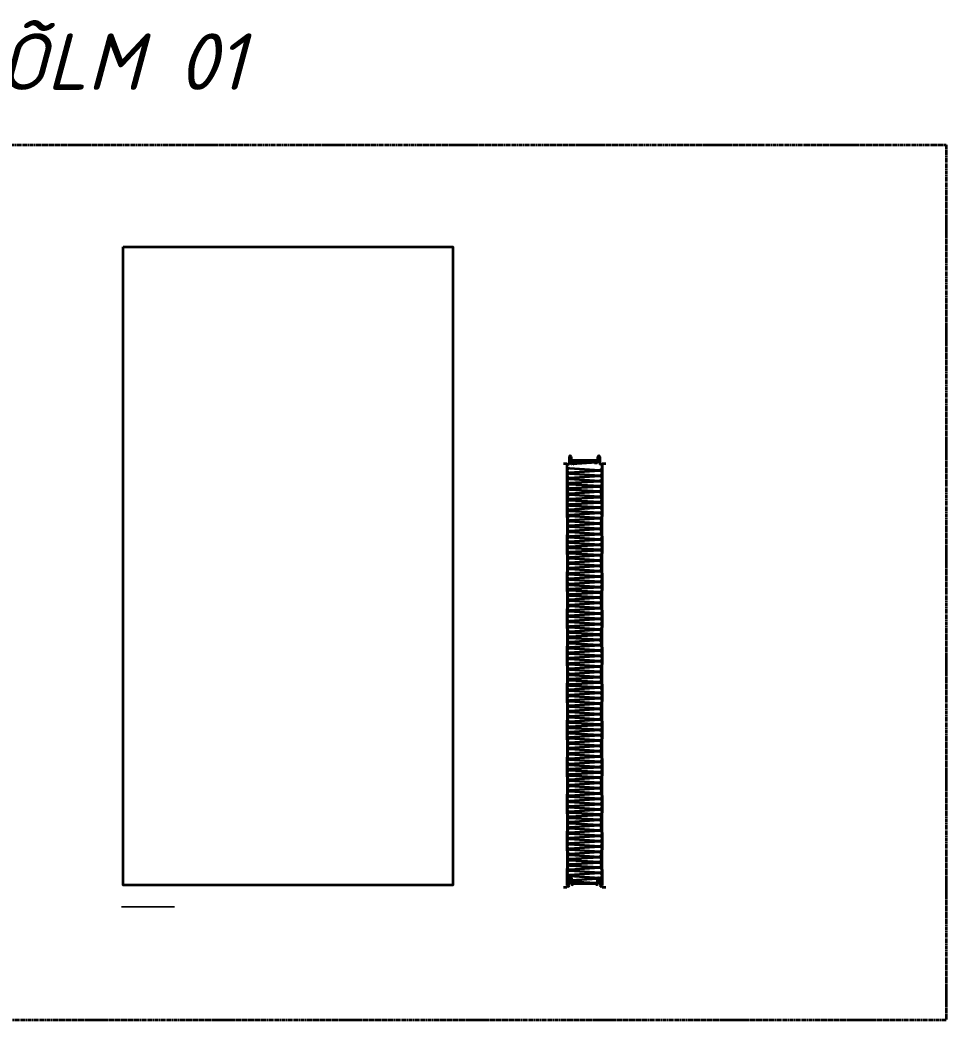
# Model space of a CAD drawing. Header units: millimetres. Extents: x -29692 to 34729, y -8412 to 43293.
# Drawn here: x -8638 to -6013, y 2861 to 5695 of the extents above; entities that cross this region are included whole.
import ezdxf

# ---------------------------------------------------------------- set-up
doc = ezdxf.new("R2010")
doc.units = ezdxf.units.MM
doc.linetypes.add('AM_ISO08W050', pattern=[18, 12, -1.5, 3, -1.5])
doc.layers.get('Defpoints').update_dxf_attribs({"color": 4, "lineweight": 35})
doc.layers.add('_0_001_Профили', color=150, linetype='Continuous', lineweight=35)
doc.styles.add('_DZ_2.5', font='isocpeui.ttf', dxfattribs={"height": 2.5})
doc.styles.add('_DZ_3.2', font='isocpeui.ttf', dxfattribs={"height": 3.2})

# ---------------------------------------------------------------- blocks, each defined once
blk = doc.blocks.new('*U772')
at = {"layer": 'Defpoints', "color": 4, "linetype": 'AM_ISO08W050'}
blk.add_lwpolyline([(-1407.1, 1239.7), (1407.1, 1239.7), (1407.1, -1239.7), (-1407.1, -1239.7)], close=True, dxfattribs=at)
at = {"layer": 'Defpoints', "color": 4, "linetype": 'AM_ISO08W050', "insert": (-1407.1, 1555.9), "char_height": 160, "width": 1088.311, "attachment_point": 1, "style": '_DZ_3.2'}
blk.add_mtext('SÕLM 01', dxfattribs=at)
blk = doc.blocks.new('*U1156')
at = {"layer": '_0_001_Профили', "color": 3}
blk.add_lwpolyline([(0, 1808.3), (934.3, 1808.3), (934.3, 0), (0, 0)], close=True, dxfattribs=at)
at = {"color": 3, "style": '_DZ_2.5', "flags": 1}
blk.add_attdef('BNAME', (102.4, 147.8), '', height=125, dxfattribs=at)
blk = doc.blocks.new('A$Ce05703d9')
h = blk.add_hatch()
h.set_pattern_fill('ANSI37', color=0, scale=20, angle=90)
h.set_pattern_definition([(135, (52084.6163, -2910842.803), (-1.767766953, -1.767766953), []), (225, (52084.6163, -2910842.803), (1.767766953, -1.767766953), [])])
h.paths.add_polyline_path([(1203.5, 83), (1209.5, 83), (1209.5, 17), (1203.5, 17)])
at = {"color": 0}
for p, q in [((0, 110), (0, 100)), ((49.6, 100), (4.5, 100)), ((4.5, 99.5), (49.6, 99.5)), ((22.9, 94.5), (4.5, 94.5)), ((4.5, 94), (22.9, 94)), ((18, 87.4), (7.9, 86.3)), ((8, 85.8), (18.1, 86.9)), ((18.7, 86.8), (22.3, 86.1)), ((22.4, 86.6), (18.8, 87.3)), ((25.5, 91.4), (25.5, 89.1)), ((31.4, 92.4), (26, 7.6)), ((26, 89.1), (26, 91.4)), ((39, 7.6), (33.5, 92.4)), ((46.4, 92.4), (41, 7.6)), ((54, 7.6), (48.5, 91.3)), ((50.8, 99.2), (51.6, 98.7)), ((51.8, 99.2), (51.1, 99.6)), ((102.2, 98.9), (52.8, 98.9)), ((52.8, 98.4), (102.2, 98.4)), ((61.4, 91.3), (56, 8.7)), ((69, 8.7), (63.5, 91.3)), ((76.4, 91.3), (71, 8.7)), ((84, 8.7), (78.5, 91.3)), ((91.4, 91.3), (86, 8.7)), ((99, 8.7), (93.5, 91.3)), ((106.4, 91.3), (101, 7.6)), ((104.1, 99.7), (103.2, 99.2)), ((103.4, 98.7), (104.3, 99.2)), ((154.6, 100), (105.3, 100)), ((105.3, 100), (105.3, 100)), ((105.3, 99.5), (154.6, 99.5)), ((114, 7.6), (108.5, 92.4)), ((121.4, 92.4), (116, 7.6)), ((129, 7.6), (123.5, 92.4)), ((136.4, 92.4), (131, 7.6)), ((144, 7.6), (138.5, 92.4)), ((151.4, 92.4), (146, 7.6)), ((159, 7.6), (153.5, 91.3)), ((155.8, 99.2), (156.6, 98.7)), ((156.8, 99.2), (156.1, 99.6)), ((207.2, 98.9), (157.8, 98.9)), ((157.8, 98.4), (207.2, 98.4)), ((166.4, 91.3), (161, 8.7)), ((174, 8.7), (168.5, 91.3)), ((181.4, 91.3), (176, 8.7)), ((189, 8.7), (183.5, 91.3)), ((196.4, 91.3), (191, 8.7)), ((204, 8.7), (198.5, 91.3)), ((211.4, 91.3), (206, 7.6)), ((209.1, 99.7), (208.2, 99.2)), ((208.4, 98.7), (209.3, 99.2)), ((259.6, 100), (210.3, 100)), ((210.3, 100), (210.3, 100)), ((210.3, 99.5), (259.6, 99.5)), ((219, 7.6), (213.5, 92.4)), ((226.4, 92.4), (221, 7.6)), ((234, 7.6), (228.5, 92.4)), ((241.4, 92.4), (236, 7.6)), ((249, 7.6), (243.5, 92.4)), ((256.4, 92.4), (251, 7.6)), ((264, 7.6), (258.5, 91.3)), ((260.8, 99.2), (261.6, 98.7)), ((261.8, 99.2), (261.1, 99.6)), ((312.2, 98.9), (262.8, 98.9)), ((262.8, 98.4), (312.2, 98.4)), ((271.4, 91.3), (266, 8.7)), ((279, 8.7), (273.5, 91.3)), ((286.4, 91.3), (281, 8.7)), ((294, 8.7), (288.5, 91.3)), ((301.4, 91.3), (296, 8.7)), ((309, 8.7), (303.5, 91.3)), ((316.4, 91.3), (311, 7.6)), ((314.1, 99.7), (313.2, 99.2)), ((313.4, 98.7), (314.3, 99.2)), ((364.6, 100), (315.3, 100)), ((315.3, 100), (315.3, 100)), ((315.3, 99.5), (364.6, 99.5)), ((324, 7.6), (318.5, 92.4)), ((331.4, 92.4), (326, 7.6)), ((339, 7.6), (333.5, 92.4)), ((346.4, 92.4), (341, 7.6)), ((354, 7.6), (348.5, 92.4)), ((361.4, 92.4), (356, 7.6)), ((369, 7.6), (363.5, 91.3)), ((365.8, 99.2), (366.6, 98.7)), ((366.8, 99.2), (366.1, 99.6)), ((417.2, 98.9), (367.8, 98.9)), ((367.8, 98.4), (417.2, 98.4)), ((376.4, 91.3), (371, 8.7)), ((384, 8.7), (378.5, 91.3)), ((391.4, 91.3), (386, 8.7)), ((399, 8.7), (393.5, 91.3)), ((406.4, 91.3), (401, 8.7)), ((414, 8.7), (408.5, 91.3)), ((421.4, 91.3), (416, 7.6)), ((419.1, 99.7), (418.2, 99.2)), ((418.4, 98.7), (419.3, 99.2)), ((469.6, 100), (420.3, 100)), ((420.3, 100), (420.3, 100)), ((420.3, 99.5), (469.6, 99.5)), ((429, 7.6), (423.5, 92.4)), ((436.4, 92.4), (431, 7.6)), ((444, 7.6), (438.5, 92.4)), ((451.4, 92.4), (446, 7.6)), ((459, 7.6), (453.5, 92.4)), ((466.4, 92.4), (461, 7.6)), ((474, 7.6), (468.5, 91.3)), ((470.8, 99.2), (471.6, 98.7)), ((471.8, 99.2), (471.1, 99.6)), ((522.2, 98.9), (472.8, 98.9)), ((472.8, 98.4), (522.2, 98.4)), ((481.4, 91.3), (476, 8.7)), ((489, 8.7), (483.5, 91.3)), ((496.4, 91.3), (491, 8.7)), ((504, 8.7), (498.5, 91.3)), ((511.4, 91.3), (506, 8.7)), ((519, 8.7), (513.5, 91.3)), ((526.4, 91.3), (521, 7.6)), ((524.1, 99.7), (523.2, 99.2)), ((523.4, 98.7), (524.3, 99.2)), ((574.6, 100), (525.3, 100)), ((525.3, 100), (525.3, 100)), ((525.3, 99.5), (574.6, 99.5)), ((534, 7.6), (528.5, 92.4)), ((541.4, 92.4), (536, 7.6)), ((549, 7.6), (543.5, 92.4)), ((556.4, 92.4), (551, 7.6)), ((564, 7.6), (558.5, 92.4)), ((571.4, 92.4), (566, 7.6)), ((579, 7.6), (573.5, 91.3)), ((575.8, 99.2), (576.6, 98.7)), ((576.8, 99.2), (576.1, 99.6)), ((627.2, 98.9), (577.8, 98.9)), ((577.8, 98.4), (627.2, 98.4)), ((586.4, 91.3), (581, 8.7)), ((594, 8.7), (588.5, 91.3)), ((601.4, 91.3), (596, 8.7)), ((609, 8.7), (603.5, 91.3)), ((616.4, 91.3), (611, 8.7)), ((624, 8.7), (618.5, 91.3)), ((631.4, 91.3), (626, 7.6)), ((629.1, 99.7), (628.2, 99.2)), ((628.4, 98.7), (629.3, 99.2)), ((679.6, 100), (630.3, 100)), ((630.3, 100), (630.3, 100)), ((630.3, 99.5), (679.6, 99.5)), ((639, 7.6), (633.5, 92.4)), ((646.4, 92.4), (641, 7.6)), ((654, 7.6), (648.5, 92.4)), ((661.4, 92.4), (656, 7.6)), ((669, 7.6), (663.5, 92.4)), ((676.4, 92.4), (671, 7.6)), ((684, 7.6), (678.5, 91.3)), ((680.8, 99.2), (681.6, 98.7)), ((681.8, 99.2), (681.1, 99.6)), ((732.2, 98.9), (682.8, 98.9)), ((682.8, 98.4), (732.2, 98.4)), ((691.4, 91.3), (686, 8.7)), ((699, 8.7), (693.5, 91.3)), ((706.4, 91.3), (701, 8.7)), ((714, 8.7), (708.5, 91.3)), ((721.4, 91.3), (716, 8.7)), ((729, 8.7), (723.5, 91.3)), ((736.4, 91.3), (731, 7.6)), ((734.1, 99.7), (733.2, 99.2)), ((733.4, 98.7), (734.3, 99.2)), ((784.6, 100), (735.3, 100)), ((735.3, 100), (735.3, 100)), ((735.3, 99.5), (784.6, 99.5)), ((744, 7.6), (738.5, 92.4)), ((751.4, 92.4), (746, 7.6)), ((759, 7.6), (753.5, 92.4)), ((766.4, 92.4), (761, 7.6)), ((774, 7.6), (768.5, 92.4)), ((781.4, 92.4), (776, 7.6)), ((789, 7.6), (783.5, 91.3)), ((785.8, 99.2), (786.6, 98.7)), ((786.8, 99.2), (786.1, 99.6)), ((837.2, 98.9), (787.8, 98.9)), ((787.8, 98.4), (837.2, 98.4)), ((796.4, 91.3), (791, 8.7)), ((804, 8.7), (798.5, 91.3)), ((811.4, 91.3), (806, 8.7)), ((819, 8.7), (813.5, 91.3)), ((826.4, 91.3), (821, 8.7)), ((834, 8.7), (828.5, 91.3)), ((841.4, 91.3), (836, 7.6)), ((839.1, 99.7), (838.2, 99.2)), ((838.4, 98.7), (839.3, 99.2)), ((889.6, 100), (840.3, 100)), ((840.3, 100), (840.3, 100)), ((840.3, 99.5), (889.6, 99.5)), ((849, 7.6), (843.5, 92.4)), ((856.4, 92.4), (851, 7.6)), ((864, 7.6), (858.5, 92.4)), ((871.4, 92.4), (866, 7.6)), ((879, 7.6), (873.5, 92.4)), ((886.4, 92.4), (881, 7.6)), ((894, 7.6), (888.5, 91.3)), ((890.8, 99.2), (891.6, 98.7)), ((891.8, 99.2), (891.1, 99.6)), ((942.2, 98.9), (892.8, 98.9)), ((892.8, 98.4), (942.2, 98.4)), ((901.4, 91.3), (896, 8.7)), ((909, 8.7), (903.5, 91.3)), ((916.4, 91.3), (911, 8.7)), ((924, 8.7), (918.5, 91.3)), ((931.4, 91.3), (926, 8.7)), ((939, 8.7), (933.5, 91.3)), ((946.4, 91.3), (941, 7.6)), ((944.1, 99.7), (943.2, 99.2)), ((943.4, 98.7), (944.3, 99.2)), ((994.6, 100), (945.3, 100)), ((945.3, 99.5), (994.6, 99.5)), ((954, 7.6), (948.5, 92.4)), ((961.4, 92.4), (956, 7.6)), ((969, 7.6), (963.5, 92.4)), ((976.4, 92.4), (971, 7.6)), ((984, 7.6), (978.5, 92.4)), ((991.4, 92.4), (986, 7.6)), ((999, 7.6), (993.5, 91.3)), ((995.8, 99.2), (996.6, 98.7)), ((996.8, 99.2), (996.1, 99.6)), ((1047.2, 98.9), (997.8, 98.9)), ((997.8, 98.4), (1047.2, 98.4)), ((1006.4, 91.3), (1001, 8.7)), ((1014, 8.7), (1008.5, 91.3)), ((1021.4, 91.3), (1016, 8.7)), ((1029, 8.7), (1023.5, 91.3)), ((1036.4, 91.3), (1031, 8.7)), ((1044, 8.7), (1038.5, 91.3)), ((1051.4, 91.3), (1046, 7.6)), ((1049.1, 99.7), (1048.2, 99.2)), ((1048.4, 98.7), (1049.3, 99.2)), ((1195.5, 100), (1050.3, 100)), ((1050.3, 100), (1050.3, 100)), ((1050.3, 99.5), (1195.5, 99.5)), ((1059, 7.6), (1053.5, 92.4)), ((1066.4, 92.4), (1061, 7.6)), ((1074, 7.6), (1068.5, 92.4)), ((1081.4, 92.4), (1076, 7.6)), ((1089, 7.6), (1083.5, 92.4)), ((1096.4, 92.4), (1091, 7.6)), ((1104, 7.6), (1098.9, 92.1)), ((1111.8, 91.3), (1106.4, 8.7)), ((1119.4, 8.7), (1113.9, 91.3)), ((1126.8, 91.3), (1121.4, 8.7)), ((1134.4, 8.7), (1128.9, 91.3)), ((1141.8, 91.3), (1136.4, 7.6)), ((1149.4, 7.6), (1143.9, 92.4)), ((1156.8, 92.4), (1151.4, 7.6)), ((1164.4, 7.6), (1158.9, 92.4)), ((1171.8, 92.4), (1166.4, 7.6)), ((1179.4, 7.6), (1173.9, 92.4)), ((1186.8, 92.4), (1181.4, 7.6)), ((1198, 97), (1198, 95.8)), ((1198.5, 95.8), (1198.5, 97)), ((1200, 110), (1200, 100)), ((1218.8, 93.3), (1201, 93.3)), ((1201, 92.8), (1218.8, 92.8)), ((1203, 85.5), (1203, 84.3)), ((1203.5, 84.3), (1203.5, 85.5)), ((1219, 88.4), (1204.5, 87.1)), ((1204.5, 86.6), (1219, 87.9)), ((13, 83.2), (8, 83.6)), ((8, 83.1), (12.9, 82.7)), ((12.9, 82.7), (13, 83.2)), ((1201.2, 82.3), (1198.5, 82.1)), ((1198.5, 82.1), (1198.5, 81.6)), ((1198.5, 81.6), (1201.2, 81.8)), ((0, 0), (0, -10)), ((4.5, 6), (22.9, 6)), ((22.9, 5.5), (4.5, 5.5)), ((4.5, 0.5), (49.6, 0.5)), ((49.6, 0), (4.5, 0)), ((18, 12.6), (7.9, 13.7)), ((8, 16.9), (12.9, 17.3)), ((13, 16.8), (8, 16.4)), ((8, 14.2), (18.1, 13.1)), ((12.9, 17.3), (13, 16.8)), ((18.7, 13.2), (22.3, 13.9)), ((22.4, 13.4), (18.8, 12.7)), ((25.5, 8.6), (25.5, 10.9)), ((26, 10.9), (26, 8.6)), ((50.8, 0.8), (51.6, 1.3)), ((51.8, 0.8), (51.1, 0.4)), ((52.8, 1.6), (102.2, 1.6)), ((102.2, 1.1), (52.8, 1.1)), ((104.1, 0.3), (103.2, 0.8)), ((103.4, 1.3), (104.3, 0.8)), ((105.3, 0.5), (154.6, 0.5)), ((155.8, 0.8), (156.6, 1.3)), ((156.8, 0.8), (156.1, 0.4)), ((157.8, 1.6), (207.2, 1.6)), ((207.2, 1.1), (157.8, 1.1)), ((209.1, 0.3), (208.2, 0.8)), ((208.4, 1.3), (209.3, 0.8)), ((210.3, 0.5), (259.6, 0.5)), ((260.8, 0.8), (261.6, 1.3)), ((261.8, 0.8), (261.1, 0.4)), ((262.8, 1.6), (312.2, 1.6)), ((312.2, 1.1), (262.8, 1.1)), ((314.1, 0.3), (313.2, 0.8)), ((313.4, 1.3), (314.3, 0.8)), ((315.3, 0.5), (364.6, 0.5)), ((365.8, 0.8), (366.6, 1.3)), ((366.8, 0.8), (366.1, 0.4)), ((367.8, 1.6), (417.2, 1.6)), ((417.2, 1.1), (367.8, 1.1)), ((419.1, 0.3), (418.2, 0.8)), ((418.4, 1.3), (419.3, 0.8)), ((420.3, 0.5), (469.6, 0.5)), ((470.8, 0.8), (471.6, 1.3)), ((471.8, 0.8), (471.1, 0.4)), ((472.8, 1.6), (522.2, 1.6)), ((522.2, 1.1), (472.8, 1.1)), ((524.1, 0.3), (523.2, 0.8)), ((523.4, 1.3), (524.3, 0.8)), ((525.3, 0.5), (574.6, 0.5)), ((575.8, 0.8), (576.6, 1.3)), ((576.8, 0.8), (576.1, 0.4)), ((577.8, 1.6), (627.2, 1.6)), ((627.2, 1.1), (577.8, 1.1)), ((629.1, 0.3), (628.2, 0.8)), ((628.4, 1.3), (629.3, 0.8)), ((630.3, 0.5), (679.6, 0.5)), ((680.8, 0.8), (681.6, 1.3)), ((681.8, 0.8), (681.1, 0.4)), ((682.8, 1.6), (732.2, 1.6)), ((732.2, 1.1), (682.8, 1.1)), ((734.1, 0.3), (733.2, 0.8)), ((733.4, 1.3), (734.3, 0.8)), ((735.3, 0.5), (784.6, 0.5)), ((785.8, 0.8), (786.6, 1.3)), ((786.8, 0.8), (786.1, 0.4)), ((787.8, 1.6), (837.2, 1.6)), ((837.2, 1.1), (787.8, 1.1)), ((839.1, 0.3), (838.2, 0.8)), ((838.4, 1.3), (839.3, 0.8)), ((840.3, 0.5), (889.6, 0.5)), ((890.8, 0.8), (891.6, 1.3)), ((891.8, 0.8), (891.1, 0.4)), ((892.8, 1.6), (942.2, 1.6)), ((942.2, 1.1), (892.8, 1.1)), ((944.1, 0.3), (943.2, 0.8)), ((943.4, 1.3), (944.3, 0.8)), ((945.3, 0.5), (994.6, 0.5)), ((995.8, 0.8), (996.6, 1.3)), ((996.8, 0.8), (996.1, 0.4)), ((997.8, 1.6), (1047.2, 1.6)), ((1047.2, 1.1), (997.8, 1.1)), ((1049.1, 0.3), (1048.2, 0.8)), ((1048.4, 1.3), (1049.3, 0.8)), ((1050.3, 0.5), (1195.5, 0.5)), ((1198, 3), (1198, 4.2)), ((1198.5, 17.9), (1198.5, 18.4)), ((1198.5, 18.4), (1201.2, 18.2)), ((1201.2, 17.7), (1198.5, 17.9)), ((1198.5, 4.2), (1198.5, 3)), ((1201, 7.2), (1218.8, 7.2)), ((1218.8, 6.7), (1201, 6.7)), ((1203, 14.5), (1203, 15.7)), ((1203.5, 15.7), (1203.5, 14.5)), ((1204.5, 13.4), (1219, 12.1)), ((1219, 11.6), (1204.5, 12.9)), ((154.6, 0), (105.3, 0)), ((105.3, 0), (105.3, 0)), ((259.6, 0), (210.3, 0)), ((210.3, 0), (210.3, 0)), ((364.6, 0), (315.3, 0)), ((315.3, 0), (315.3, 0)), ((469.6, 0), (420.3, 0)), ((420.3, 0), (420.3, 0)), ((574.6, 0), (525.3, 0)), ((525.3, 0), (525.3, 0)), ((679.6, 0), (630.3, 0)), ((630.3, 0), (630.3, 0)), ((784.6, 0), (735.3, 0)), ((735.3, 0), (735.3, 0)), ((889.6, 0), (840.3, 0)), ((840.3, 0), (840.3, 0)), ((994.6, 0), (945.3, 0)), ((1195.5, 0), (1050.3, 0)), ((1050.3, 0), (1050.3, 0)), ((1200, 0), (1200, -10))]:
    blk.add_line(p, q, dxfattribs=at)
for points in [[(3.6, 94.7, -0.780927), (16.3, 94.5)], [(1203.3, 16.6), (1198.5, 85.7, -0.936509), (1211.3, 87.7, -0.936509)], [(1213.6, 87.9, -0.310738), (1219.2, 92.8, -0.310738)], [(3.7, 0.6, 0.294688), (8.8, 5.5, 0.294688)], [(11.2, 5.5, 0.80035), (23.9, 5.7, 0.80035)], [(1204, 7.2, 0.015108), (1204, 7.6), (1203.6, 13.2)], [(1206.1, 12.7, 0.786137), (1218.7, 11.6)]]:
    blk.add_lwpolyline(points, format="xyb", dxfattribs=at)
for points in [[(16, 86.6), (11.6, 17.2)], [(23.6, 13.9), (18.8, 86.8)], [(9.5, 17), (9.5, 83)], [(1203.5, 15.7), (1203.5, 84.3)], [(11.6, 16.7), (11.4, 13.8)]]:
    blk.add_lwpolyline(points, dxfattribs=at)
blk.add_lwpolyline([(1209.5, 17), (1203.5, 17), (1203.5, 83), (1209.5, 83)], close=True, dxfattribs=at)
for centre, radius, start, end in [((4.5, 97), 3, 90, 270), ((4.5, 97), 2.5, 90, 270), ((8.1, 84.7), 1.6, 96, 265), ((8.1, 84.7), 1.1, 96, 265), ((18.3, 84.8), 2.6, 78, 96), ((18.3, 84.9), 2, 78, 96), ((24.9, 93), 6.5, 354.7746, 166.6576), ((22.9, 89.1), 3.1, 258, 360), ((22.9, 89.1), 2.6, 258, 360), ((22.9, 91.4), 3.1, 0, 90), ((22.9, 91.4), 2.6, 360, 90), ((39.9, 93), 6.5, 354.7746, 185.2254), ((54.9, 91.9), 6.5, 354.7746, 185.2254), ((49.6, 97), 3, 60, 90), ((49.6, 97), 2.5, 60, 90), ((52.8, 100.9), 2.5, 240, 270), ((52.8, 100.9), 2, 240, 270), ((69.9, 91.9), 6.5, 354.7746, 185.2254), ((84.9, 91.9), 6.5, 354.7746, 185.2254), ((99.9, 91.9), 6.5, 354.7746, 185.2254), ((102.2, 100.9), 2, 270, 300), ((102.2, 100.9), 2.5, 270, 300), ((105.3, 97.5), 2.5, 90, 120), ((105.3, 97.5), 2, 90, 120), ((114.9, 93), 6.5, 354.7746, 185.2254), ((129.9, 93), 6.5, 354.7746, 185.2254), ((144.9, 93), 6.5, 354.7746, 185.2254), ((159.9, 91.9), 6.5, 354.7746, 185.2254), ((154.6, 97), 3, 60, 90), ((154.6, 97), 2.5, 60, 90), ((157.8, 100.9), 2.5, 240, 270), ((157.8, 100.9), 2, 240, 270), ((174.9, 91.9), 6.5, 354.7746, 185.2254), ((189.9, 91.9), 6.5, 354.7746, 185.2254), ((204.9, 91.9), 6.5, 354.7746, 185.2254), ((207.2, 100.9), 2, 270, 300), ((207.2, 100.9), 2.5, 270, 300), ((210.3, 97.5), 2.5, 90, 120), ((210.3, 97.5), 2, 90, 120), ((219.9, 93), 6.5, 354.7746, 185.2254), ((234.9, 93), 6.5, 354.7746, 185.2254), ((249.9, 93), 6.5, 354.7746, 185.2254), ((264.9, 91.9), 6.5, 354.7746, 185.2254), ((259.6, 97), 3, 60, 90), ((259.6, 97), 2.5, 60, 90), ((262.8, 100.9), 2.5, 240, 270), ((262.8, 100.9), 2, 240, 270), ((279.9, 91.9), 6.5, 354.7746, 185.2254), ((294.9, 91.9), 6.5, 354.7746, 185.2254), ((309.9, 91.9), 6.5, 354.7746, 185.2254), ((312.2, 100.9), 2, 270, 300), ((312.2, 100.9), 2.5, 270, 300), ((315.3, 97.5), 2.5, 90, 120), ((315.3, 97.5), 2, 90, 120), ((324.9, 93), 6.5, 354.7746, 185.2254), ((339.9, 93), 6.5, 354.7746, 185.2254), ((354.9, 93), 6.5, 354.7746, 185.2254), ((369.9, 91.9), 6.5, 354.7746, 185.2254), ((364.6, 97), 3, 60, 90), ((364.6, 97), 2.5, 60, 90), ((367.8, 100.9), 2.5, 240, 270), ((367.8, 100.9), 2, 240, 270), ((384.9, 91.9), 6.5, 354.7746, 185.2254), ((399.9, 91.9), 6.5, 354.7746, 185.2254), ((414.9, 91.9), 6.5, 354.7746, 185.2254), ((417.2, 100.9), 2, 270, 300), ((417.2, 100.9), 2.5, 270, 300), ((420.3, 97.5), 2.5, 90, 120), ((420.3, 97.5), 2, 90, 120), ((429.9, 93), 6.5, 354.7746, 185.2254), ((444.9, 93), 6.5, 354.7746, 185.2254), ((459.9, 93), 6.5, 354.7746, 185.2254), ((474.9, 91.9), 6.5, 354.7746, 185.2254), ((469.6, 97), 3, 60, 90), ((469.6, 97), 2.5, 60, 90), ((472.8, 100.9), 2.5, 240, 270), ((472.8, 100.9), 2, 240, 270), ((489.9, 91.9), 6.5, 354.7746, 185.2254), ((504.9, 91.9), 6.5, 354.7746, 185.2254), ((519.9, 91.9), 6.5, 354.7746, 185.2254), ((522.2, 100.9), 2, 270, 300), ((522.2, 100.9), 2.5, 270, 300), ((525.3, 97.5), 2.5, 90, 120), ((525.3, 97.5), 2, 90, 120), ((534.9, 93), 6.5, 354.7746, 185.2254), ((549.9, 93), 6.5, 354.7746, 185.2254), ((564.9, 93), 6.5, 354.7746, 185.2254), ((579.9, 91.9), 6.5, 354.7746, 185.2254), ((574.6, 97), 3, 60, 90), ((574.6, 97), 2.5, 60, 90), ((577.8, 100.9), 2.5, 240, 270), ((577.8, 100.9), 2, 240, 270), ((594.9, 91.9), 6.5, 354.7746, 185.2254), ((609.9, 91.9), 6.5, 354.7746, 185.2254), ((624.9, 91.9), 6.5, 354.7746, 185.2254), ((627.2, 100.9), 2, 270, 300), ((627.2, 100.9), 2.5, 270, 300), ((630.3, 97.5), 2.5, 90, 120), ((630.3, 97.5), 2, 90, 120), ((639.9, 93), 6.5, 354.7746, 185.2254), ((654.9, 93), 6.5, 354.7746, 185.2254), ((669.9, 93), 6.5, 354.7746, 185.2254), ((684.9, 91.9), 6.5, 354.7746, 185.2254), ((679.6, 97), 3, 60, 90), ((679.6, 97), 2.5, 60, 90), ((682.8, 100.9), 2.5, 240, 270), ((682.8, 100.9), 2, 240, 270), ((699.9, 91.9), 6.5, 354.7746, 185.2254), ((714.9, 91.9), 6.5, 354.7746, 185.2254), ((729.9, 91.9), 6.5, 354.7746, 185.2254), ((732.2, 100.9), 2, 270, 300), ((732.2, 100.9), 2.5, 270, 300), ((735.3, 97.5), 2.5, 90, 120), ((735.3, 97.5), 2, 90, 120), ((744.9, 93), 6.5, 354.7746, 185.2254), ((759.9, 93), 6.5, 354.7746, 185.2254), ((774.9, 93), 6.5, 354.7746, 185.2254), ((789.9, 91.9), 6.5, 354.7746, 185.2254), ((784.6, 97), 3, 60, 90), ((784.6, 97), 2.5, 60, 90), ((787.8, 100.9), 2.5, 240, 270), ((787.8, 100.9), 2, 240, 270), ((804.9, 91.9), 6.5, 354.7746, 185.2254), ((819.9, 91.9), 6.5, 354.7746, 185.2254), ((834.9, 91.9), 6.5, 354.7746, 185.2254), ((837.2, 100.9), 2, 270, 300), ((837.2, 100.9), 2.5, 270, 300), ((840.3, 97.5), 2.5, 90, 120), ((840.3, 97.5), 2, 90, 120), ((849.9, 93), 6.5, 354.7746, 185.2254), ((864.9, 93), 6.5, 354.7746, 185.2254), ((879.9, 93), 6.5, 354.7746, 185.2254), ((894.9, 91.9), 6.5, 354.7746, 185.2254), ((889.6, 97), 3, 60, 90), ((889.6, 97), 2.5, 60, 90), ((892.8, 100.9), 2.5, 240, 270), ((892.8, 100.9), 2, 240, 270), ((909.9, 91.9), 6.5, 354.7746, 185.2254), ((924.9, 91.9), 6.5, 354.7746, 185.2254), ((939.9, 91.9), 6.5, 354.7746, 185.2254), ((942.2, 100.9), 2, 270, 300), ((942.2, 100.9), 2.5, 270, 300), ((945.3, 97.5), 2.5, 90, 120), ((945.3, 97.5), 2, 90, 120), ((954.9, 93), 6.5, 354.7746, 185.2254), ((969.9, 93), 6.5, 354.7746, 185.2254), ((984.9, 93), 6.5, 354.7746, 185.2254), ((999.9, 91.9), 6.5, 354.7746, 185.2254), ((994.6, 97), 3, 60, 90), ((994.6, 97), 2.5, 60, 90), ((997.8, 100.9), 2.5, 240, 270), ((997.8, 100.9), 2, 240, 270), ((1014.9, 91.9), 6.5, 354.7746, 185.2254), ((1029.9, 91.9), 6.5, 354.7746, 185.2254), ((1044.9, 91.9), 6.5, 354.7746, 185.2254), ((1047.2, 100.9), 2, 270, 300), ((1047.2, 100.9), 2.5, 270, 300), ((1050.3, 97.5), 2.5, 90, 120), ((1050.3, 97.5), 2, 90, 120), ((1059.9, 93), 6.5, 354.7746, 185.2254), ((1074.9, 93), 6.5, 354.7746, 185.2254), ((1089.9, 93), 6.5, 354.7746, 185.2254), ((1105.3, 91.9), 6.5, 354.7746, 185.2254), ((1120.3, 91.9), 6.5, 354.7746, 185.2254), ((1135.3, 91.9), 6.5, 354.7746, 185.2254), ((1150.3, 93), 6.5, 354.7746, 185.2254), ((1165.3, 93), 6.5, 354.7746, 185.2254), ((1180.3, 93), 6.5, 354.7746, 185.2254), ((1195.5, 97), 3, 0, 90), ((1195.5, 97), 2.5, 0, 90), ((1201, 95.8), 3, 180, 270), ((1201, 95.8), 2.5, 180, 270), ((1204.6, 85.5), 1.6, 95, 180), ((1204.6, 85.5), 1.1, 95, 180), ((1218.8, 90.6), 2.7, 280.2277, 90), ((1218.8, 90.6), 2.2, 280.2277, 90), ((1218.8, 90.6), 2.2, 275, 280.2277), ((1218.8, 90.6), 2.7, 275, 280.2277), ((1201, 84.3), 2, 275, 0), ((1201, 84.3), 2.5, 275, 0), ((4.5, 3), 3, 90, 270), ((4.5, 3), 2.5, 90, 270), ((8.1, 15.3), 1.6, 95, 264), ((8.1, 15.3), 1.1, 95, 264), ((18.3, 15.2), 2.6, 264, 282), ((18.3, 15.1), 2, 264, 282), ((22.9, 10.9), 3.1, 0, 102), ((22.9, 10.9), 2.6, 0, 102), ((22.9, 8.6), 2.6, 270, 0), ((22.9, 8.6), 3.1, 270, 360), ((32.5, 7), 6.5, 174.7746, 5.2254), ((47.5, 7), 6.5, 174.7746, 5.2254), ((49.6, 3), 2.5, 270, 300), ((49.6, 3), 3, 270, 300), ((52.8, -0.9), 2.5, 90, 120), ((52.8, -0.9), 2, 90, 120), ((62.5, 8.1), 6.5, 174.7746, 5.2254), ((77.5, 8.1), 6.5, 174.7746, 5.2254), ((92.5, 8.1), 6.5, 174.7746, 5.2254), ((107.5, 7), 6.5, 174.7746, 5.2254), ((102.2, -0.9), 2.5, 60, 90), ((102.2, -0.9), 2, 60, 90), ((105.3, 2.5), 2.5, 240, 270), ((105.3, 2.5), 2, 240, 270), ((122.5, 7), 6.5, 174.7746, 5.2254), ((137.5, 7), 6.5, 174.7746, 5.2254), ((152.5, 7), 6.5, 174.7746, 5.2254), ((154.6, 3), 2.5, 270, 300), ((154.6, 3), 3, 270, 300), ((157.8, -0.9), 2.5, 90, 120), ((157.8, -0.9), 2, 90, 120), ((167.5, 8.1), 6.5, 174.7746, 5.2254), ((182.5, 8.1), 6.5, 174.7746, 5.2254), ((197.5, 8.1), 6.5, 174.7746, 5.2254), ((212.5, 7), 6.5, 174.7746, 5.2254), ((207.2, -0.9), 2.5, 60, 90), ((207.2, -0.9), 2, 60, 90), ((210.3, 2.5), 2.5, 240, 270), ((210.3, 2.5), 2, 240, 270), ((227.5, 7), 6.5, 174.7746, 5.2254), ((242.5, 7), 6.5, 174.7746, 5.2254), ((257.5, 7), 6.5, 174.7746, 5.2254), ((259.6, 3), 2.5, 270, 300), ((259.6, 3), 3, 270, 300), ((262.8, -0.9), 2.5, 90, 120), ((262.8, -0.9), 2, 90, 120), ((272.5, 8.1), 6.5, 174.7746, 5.2254), ((287.5, 8.1), 6.5, 174.7746, 5.2254), ((302.5, 8.1), 6.5, 174.7746, 5.2254), ((317.5, 7), 6.5, 174.7746, 5.2254), ((312.2, -0.9), 2.5, 60, 90), ((312.2, -0.9), 2, 60, 90), ((315.3, 2.5), 2.5, 240, 270), ((315.3, 2.5), 2, 240, 270), ((332.5, 7), 6.5, 174.7746, 5.2254), ((347.5, 7), 6.5, 174.7746, 5.2254), ((362.5, 7), 6.5, 174.7746, 5.2254), ((364.6, 3), 2.5, 270, 300), ((364.6, 3), 3, 270, 300), ((367.8, -0.9), 2.5, 90, 120), ((367.8, -0.9), 2, 90, 120), ((377.5, 8.1), 6.5, 174.7746, 5.2254), ((392.5, 8.1), 6.5, 174.7746, 5.2254), ((407.5, 8.1), 6.5, 174.7746, 5.2254), ((422.5, 7), 6.5, 174.7746, 5.2254), ((417.2, -0.9), 2.5, 60, 90), ((417.2, -0.9), 2, 60, 90), ((420.3, 2.5), 2.5, 240, 270), ((420.3, 2.5), 2, 240, 270), ((437.5, 7), 6.5, 174.7746, 5.2254), ((452.5, 7), 6.5, 174.7746, 5.2254), ((467.5, 7), 6.5, 174.7746, 5.2254), ((469.6, 3), 2.5, 270, 300), ((469.6, 3), 3, 270, 300), ((472.8, -0.9), 2.5, 90, 120), ((472.8, -0.9), 2, 90, 120), ((482.5, 8.1), 6.5, 174.7746, 5.2254), ((497.5, 8.1), 6.5, 174.7746, 5.2254), ((512.5, 8.1), 6.5, 174.7746, 5.2254), ((527.5, 7), 6.5, 174.7746, 5.2254), ((522.2, -0.9), 2.5, 60, 90), ((522.2, -0.9), 2, 60, 90), ((525.3, 2.5), 2.5, 240, 270), ((525.3, 2.5), 2, 240, 270), ((542.5, 7), 6.5, 174.7746, 5.2254), ((557.5, 7), 6.5, 174.7746, 5.2254), ((572.5, 7), 6.5, 174.7746, 5.2254), ((574.6, 3), 2.5, 270, 300), ((574.6, 3), 3, 270, 300), ((577.8, -0.9), 2.5, 90, 120), ((577.8, -0.9), 2, 90, 120), ((587.5, 8.1), 6.5, 174.7746, 5.2254), ((602.5, 8.1), 6.5, 174.7746, 5.2254), ((617.5, 8.1), 6.5, 174.7746, 5.2254), ((632.5, 7), 6.5, 174.7746, 5.2254), ((627.2, -0.9), 2.5, 60, 90), ((627.2, -0.9), 2, 60, 90), ((630.3, 2.5), 2.5, 240, 270), ((630.3, 2.5), 2, 240, 270), ((647.5, 7), 6.5, 174.7746, 5.2254), ((662.5, 7), 6.5, 174.7746, 5.2254), ((677.5, 7), 6.5, 174.7746, 5.2254), ((679.6, 3), 2.5, 270, 300), ((679.6, 3), 3, 270, 300), ((682.8, -0.9), 2.5, 90, 120), ((682.8, -0.9), 2, 90, 120), ((692.5, 8.1), 6.5, 174.7746, 5.2254), ((707.5, 8.1), 6.5, 174.7746, 5.2254), ((722.5, 8.1), 6.5, 174.7746, 5.2254), ((737.5, 7), 6.5, 174.7746, 5.2254), ((732.2, -0.9), 2.5, 60, 90), ((732.2, -0.9), 2, 60, 90), ((735.3, 2.5), 2.5, 240, 270), ((735.3, 2.5), 2, 240, 270), ((752.5, 7), 6.5, 174.7746, 5.2254), ((767.5, 7), 6.5, 174.7746, 5.2254), ((782.5, 7), 6.5, 174.7746, 5.2254), ((784.6, 3), 2.5, 270, 300), ((784.6, 3), 3, 270, 300), ((787.8, -0.9), 2.5, 90, 120), ((787.8, -0.9), 2, 90, 120), ((797.5, 8.1), 6.5, 174.7746, 5.2254), ((812.5, 8.1), 6.5, 174.7746, 5.2254), ((827.5, 8.1), 6.5, 174.7746, 5.2254), ((842.5, 7), 6.5, 174.7746, 5.2254), ((837.2, -0.9), 2.5, 60, 90), ((837.2, -0.9), 2, 60, 90), ((840.3, 2.5), 2.5, 240, 270), ((840.3, 2.5), 2, 240, 270), ((857.5, 7), 6.5, 174.7746, 5.2254), ((872.5, 7), 6.5, 174.7746, 5.2254), ((887.5, 7), 6.5, 174.7746, 5.2254), ((889.6, 3), 2.5, 270, 300), ((889.6, 3), 3, 270, 300), ((892.8, -0.9), 2.5, 90, 120), ((892.8, -0.9), 2, 90, 120), ((902.5, 8.1), 6.5, 174.7746, 5.2254), ((917.5, 8.1), 6.5, 174.7746, 5.2254), ((932.5, 8.1), 6.5, 174.7746, 5.2254), ((947.5, 7), 6.5, 174.7746, 5.2254), ((942.2, -0.9), 2.5, 60, 90), ((942.2, -0.9), 2, 60, 90), ((945.3, 2.5), 2.5, 240, 270), ((945.3, 2.5), 2, 240, 270), ((962.5, 7), 6.5, 174.7746, 5.2254), ((977.5, 7), 6.5, 174.7746, 5.2254), ((992.5, 7), 6.5, 174.7746, 5.2254), ((994.6, 3), 2.5, 270, 300), ((994.6, 3), 3, 270, 300), ((997.8, -0.9), 2.5, 90, 120), ((997.8, -0.9), 2, 90, 120), ((1007.5, 8.1), 6.5, 174.7746, 5.2254), ((1022.5, 8.1), 6.5, 174.7746, 5.2254), ((1037.5, 8.1), 6.5, 174.7746, 5.2254), ((1052.5, 7), 6.5, 174.7746, 5.2254), ((1047.2, -0.9), 2.5, 60, 90), ((1047.2, -0.9), 2, 60, 90), ((1050.3, 2.5), 2.5, 240, 270), ((1050.3, 2.5), 2, 240, 270), ((1067.5, 7), 6.5, 174.7746, 5.2254), ((1082.5, 7), 6.5, 174.7746, 5.2254), ((1097.5, 7.2), 6.5, 174.7746, 5.2254), ((1112.9, 8.1), 6.5, 174.7746, 5.2254), ((1127.9, 8.1), 6.5, 174.7746, 5.2254), ((1142.9, 7), 6.5, 174.7746, 5.2254), ((1157.9, 7), 6.5, 174.7746, 5.2254), ((1172.9, 7), 6.5, 174.7746, 5.2254), ((1187.9, 7), 6.5, 174.7746, 259.0207), ((1195.5, 3), 2.5, 270, 360), ((1195.5, 3), 3, 270, 360), ((1201, 4.2), 3, 90, 180), ((1201, 4.2), 2.5, 90, 180), ((1201, 15.7), 2.5, 360, 85), ((1201, 15.7), 2, 360, 85), ((1204.6, 14.5), 1.6, 180, 265), ((1204.6, 14.5), 1.1, 180, 265), ((1218.8, 9.4), 2.7, 270, 79.7723), ((1218.8, 9.4), 2.2, 270, 79.7723), ((1218.8, 9.4), 2.7, 79.7723, 85), ((1218.8, 9.4), 2.2, 79.7723, 85)]:
    blk.add_arc(centre, radius, start, end, dxfattribs=at)
blk = doc.blocks.new('*U1158')
blk.add_line((-2, 0), (2, 0))
blk = doc.blocks.new('*U1159')
at = {"layer": '_0_001_Профили', "color": 0, "linetype": 'ByBlock', "lineweight": -2, "transparency": 16777216}
for p in [(0, 144), (0, 140), (0, 136), (0, 132), (0, 128), (0, 124), (0, 120), (0, 116), (0, 112), (0, 108), (0, 104), (0, 100), (0, 96), (0, 92), (0, 88), (0, 84), (0, 80), (0, 76), (0, 72), (0, 68), (0, 64), (0, 60), (0, 56), (0, 52), (0, 48), (0, 44), (0, 40), (0, 36)]:
    blk.add_blockref('*U1158', p, dxfattribs=at)
at = {"layer": '_0_001_Профили', "color": 0, "linetype": 'ByBlock', "lineweight": -2}
for p in [(0, 32), (0, 28), (0, 24), (0, 20), (0, 16), (0, 12), (0, 8), (0, 4), (0, 0)]:
    blk.add_blockref('*U1158', p, dxfattribs=at)

msp = doc.modelspace()

# ---------------------------------------------------------------- block references
at = {"layer": '_0_001_Профили'}
msp.add_blockref('*U1156', (-8345.265, 3243.376), dxfattribs=at)
at = {"layer": '_0_001_Профили', "color": 51, "rotation": 90}
msp.add_blockref('A$Ce05703d9', (-6987.568, 3238.143), dxfattribs=at)
at = {"layer": '_0_001_Профили', "xscale": -1, "rotation": 270}
msp.add_blockref('*U1159', (-8346.513, 3182.245), dxfattribs=at)
at = {"layer": 'Defpoints'}
msp.add_blockref('*U772', (-7420.117, 4101.025), dxfattribs=at)

doc.saveas('drawing.dxf')
